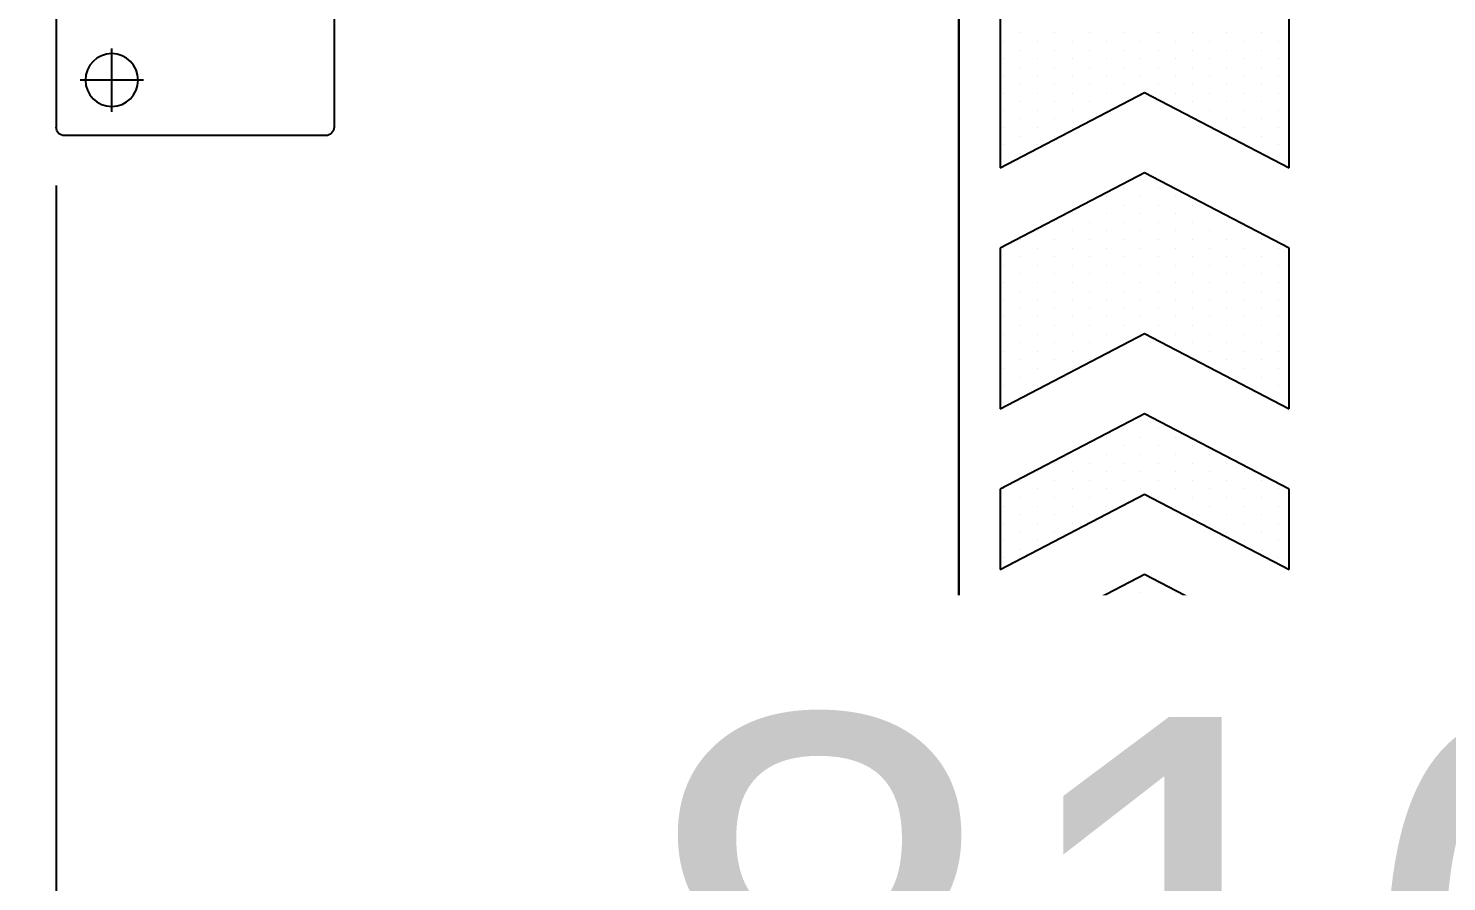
# Model space of a CAD drawing. Header units: millimetres. Extents: x 10462777 to 22643323, y 453826 to 1389191.
# Drawn here: x 11279376 to 11279886, y 584211 to 584518 of the extents above; entities that cross this region are included whole.
import ezdxf

# ---------------------------------------------------------------- set-up
doc = ezdxf.new("R2010")
doc.units = ezdxf.units.MM
doc.header["$LTSCALE"] = 200
doc.header["$MEASUREMENT"] = 0
doc.header["$PDMODE"] = 35
doc.header["$PDSIZE"] = -5
doc.linetypes.add('CENTER2', pattern=[1.125, 0.75, -0.125, 0.125, -0.125])
doc.linetypes.add('PHANTOM', pattern=[2.5, 1.25, -0.25, 0.25, -0.25, 0.25, -0.25])
doc.layers.get('0').update_dxf_attribs({"linetype": 'CONTINUOUS'})
doc.layers.get('DEFPOINTS').update_dxf_attribs({"linetype": 'CONTINUOUS'})
for name, color, linetype in [('4', 4, 'CONTINUOUS'), ('CL', 3, 'CONTINUOUS'), ('DV1_DEFAULT', 7, 'CONTINUOUS'), ('FRAME 050', 6, 'CONTINUOUS')]:
    doc.layers.add(name, color=color, linetype=linetype)
doc.layers.add('LAYOUT', color=8, linetype='CONTINUOUS', lineweight=25)
doc.styles.get("Standard").update_dxf_attribs({"font": 'SYMBOL'})
doc.dimstyles.new('DS ROBOTEC', dxfattribs={"dimscale": 0, "dimtxt": 2.5, "dimasz": 2.5, "dimexe": 0.3, "dimexo": 0.3, "dimgap": 0.5, "dimtad": 1, "dimzin": 9, "dimdsep": 46, "dimtxsty": 'Standard', "dimblk": 'OPEN', "dimcen": 0, "dimclrd": 4, "dimclre": 4, "dimclrt": 110, "dimazin": 2, "dimtm": 1.5, "dimtfac": 1, "dimtmove": 0, "dimatfit": 3, "dimldrblk": 'OPEN', "dimfxl": 1, "dimtfill": 1, "dimtolj": 1, "dimlwd": -1, "dimlwe": -1, "dimarcsym": 0})

# ---------------------------------------------------------------- blocks, each defined once
blk = doc.blocks.new('A$C1068013E')
for p, q in [((-17.33, -69.32), (-17.33, -115.53)), ((17.33, -115.53), (17.33, -69.32)), ((-17.33, -115.53), (0, -106.49)), ((0, -106.49), (17.33, -115.53)), ((0, -116.12), (-17.33, -125.16)), ((17.33, -125.16), (0, -116.12)), ((-17.33, -125.16), (-17.33, -144.41)), ((17.33, -144.41), (17.33, -125.16)), ((-17.33, -144.41), (0, -135.38)), ((0, -135.38), (17.33, -144.41)), ((0, -145), (-17.33, -154.04)), ((17.33, -154.04), (0, -145)), ((-17.33, -154.04), (-17.33, -163.67)), ((-17.33, -163.67), (0, -154.63)), ((0, -154.63), (17.33, -163.67)), ((17.33, -163.67), (17.33, -154.04)), ((0, -164.26), (-17.33, -173.29)), ((17.33, -173.29), (0, -164.26)), ((-17.33, -178.11), (0, -169.07)), ((0, -169.07), (17.33, -178.11)), ((-17.33, -173.29), (-17.33, -178.11)), ((17.33, -178.11), (17.33, -173.29))]:
    blk.add_line(p, q)
at = {"color": 3}
for p, q in [((-16.95, -100.37), (-16.95, -100.37)), ((-14.88, -99.33), (-14.88, -99.33)), ((-12.82, -100.37), (-12.82, -100.37)), ((-10.76, -99.33), (-10.76, -99.33)), ((-8.69, -100.37), (-8.69, -100.37)), ((-6.63, -99.33), (-6.63, -99.33)), ((-4.56, -100.37), (-4.56, -100.37)), ((-2.5, -99.33), (-2.5, -99.33)), ((-0.44, -100.37), (-0.44, -100.37)), ((1.63, -99.33), (1.63, -99.33)), ((3.69, -100.37), (3.69, -100.37)), ((5.75, -99.33), (5.75, -99.33)), ((7.82, -100.37), (7.82, -100.37)), ((9.88, -99.33), (9.88, -99.33)), ((11.95, -100.37), (11.95, -100.37)), ((14.01, -99.33), (14.01, -99.33)), ((16.07, -100.37), (16.07, -100.37)), ((-14.88, -101.4), (-14.88, -101.4)), ((-10.76, -101.4), (-10.76, -101.4)), ((-6.63, -101.4), (-6.63, -101.4)), ((-2.5, -101.4), (-2.5, -101.4)), ((1.63, -101.4), (1.63, -101.4)), ((5.75, -101.4), (5.75, -101.4)), ((9.88, -101.4), (9.88, -101.4)), ((14.01, -101.4), (14.01, -101.4)), ((-16.95, -102.43), (-16.95, -102.43)), ((-14.88, -103.46), (-14.88, -103.46)), ((-12.82, -102.43), (-12.82, -102.43)), ((-10.76, -103.46), (-10.76, -103.46)), ((-8.69, -102.43), (-8.69, -102.43)), ((-6.63, -103.46), (-6.63, -103.46)), ((-4.56, -102.43), (-4.56, -102.43)), ((-2.5, -103.46), (-2.5, -103.46)), ((-0.44, -102.43), (-0.44, -102.43)), ((1.63, -103.46), (1.63, -103.46)), ((3.69, -102.43), (3.69, -102.43)), ((5.75, -103.46), (5.75, -103.46)), ((7.82, -102.43), (7.82, -102.43)), ((9.88, -103.46), (9.88, -103.46)), ((11.95, -102.43), (11.95, -102.43)), ((14.01, -103.46), (14.01, -103.46)), ((16.07, -102.43), (16.07, -102.43)), ((-16.95, -104.49), (-16.95, -104.49)), ((-12.82, -104.49), (-12.82, -104.49)), ((-8.69, -104.49), (-8.69, -104.49)), ((-4.56, -104.49), (-4.56, -104.49)), ((-0.44, -104.49), (-0.44, -104.49)), ((3.69, -104.49), (3.69, -104.49)), ((7.82, -104.49), (7.82, -104.49)), ((11.95, -104.49), (11.95, -104.49)), ((16.07, -104.49), (16.07, -104.49)), ((-16.95, -106.56), (-16.95, -106.56)), ((-14.88, -105.52), (-14.88, -105.52)), ((-12.82, -106.56), (-12.82, -106.56)), ((-10.76, -105.52), (-10.76, -105.52)), ((-8.69, -106.56), (-8.69, -106.56)), ((-6.63, -105.52), (-6.63, -105.52)), ((-4.56, -106.56), (-4.56, -106.56)), ((-2.5, -105.52), (-2.5, -105.52)), ((-0.44, -106.56), (-0.44, -106.56)), ((1.63, -105.52), (1.63, -105.52)), ((3.69, -106.56), (3.69, -106.56)), ((5.75, -105.52), (5.75, -105.52)), ((7.82, -106.56), (7.82, -106.56)), ((9.88, -105.52), (9.88, -105.52)), ((11.95, -106.56), (11.95, -106.56)), ((14.01, -105.52), (14.01, -105.52)), ((16.07, -106.56), (16.07, -106.56)), ((-16.95, -108.62), (-16.95, -108.62)), ((-14.88, -107.59), (-14.88, -107.59)), ((-12.82, -108.62), (-12.82, -108.62)), ((-10.76, -107.59), (-10.76, -107.59)), ((-8.69, -108.62), (-8.69, -108.62)), ((-6.63, -107.59), (-6.63, -107.59)), ((-4.56, -108.62), (-4.56, -108.62)), ((-2.5, -107.59), (-2.5, -107.59)), ((5.75, -107.59), (5.75, -107.59)), ((7.82, -108.62), (7.82, -108.62)), ((9.88, -107.59), (9.88, -107.59)), ((11.95, -108.62), (11.95, -108.62)), ((14.01, -107.59), (14.01, -107.59)), ((16.07, -108.62), (16.07, -108.62)), ((-14.88, -109.65), (-14.88, -109.65)), ((-10.76, -109.65), (-10.76, -109.65)), ((-6.63, -109.65), (-6.63, -109.65)), ((9.88, -109.65), (9.88, -109.65)), ((14.01, -109.65), (14.01, -109.65)), ((-16.95, -110.68), (-16.95, -110.68)), ((-14.88, -111.72), (-14.88, -111.72)), ((-12.82, -110.68), (-12.82, -110.68)), ((-10.76, -111.72), (-10.76, -111.72)), ((-8.69, -110.68), (-8.69, -110.68)), ((11.95, -110.68), (11.95, -110.68)), ((14.01, -111.72), (14.01, -111.72)), ((16.07, -110.68), (16.07, -110.68)), ((-16.95, -112.75), (-16.95, -112.75)), ((-14.88, -113.78), (-14.88, -113.78)), ((-12.82, -112.75), (-12.82, -112.75)), ((14.01, -113.78), (14.01, -113.78)), ((16.07, -112.75), (16.07, -112.75)), ((-16.95, -114.81), (-16.95, -114.81)), ((16.07, -114.81), (16.07, -114.81)), ((-0.44, -116.88), (-0.44, -116.88)), ((-4.56, -118.94), (-4.56, -118.94)), ((-2.5, -117.91), (-2.5, -117.91)), ((-0.44, -118.94), (-0.44, -118.94)), ((1.63, -117.91), (1.63, -117.91)), ((3.69, -118.94), (3.69, -118.94)), ((-6.63, -119.97), (-6.63, -119.97)), ((-2.5, -119.97), (-2.5, -119.97)), ((1.63, -119.97), (1.63, -119.97)), ((5.75, -119.97), (5.75, -119.97)), ((-10.76, -122.03), (-10.76, -122.03)), ((-8.69, -121), (-8.69, -121)), ((-6.63, -122.03), (-6.63, -122.03)), ((-4.56, -121), (-4.56, -121)), ((-2.5, -122.03), (-2.5, -122.03)), ((-0.44, -121), (-0.44, -121)), ((1.63, -122.03), (1.63, -122.03)), ((3.69, -121), (3.69, -121)), ((5.75, -122.03), (5.75, -122.03)), ((7.82, -121), (7.82, -121)), ((9.88, -122.03), (9.88, -122.03)), ((-14.88, -124.1), (-14.88, -124.1)), ((-12.82, -123.07), (-12.82, -123.07)), ((-10.76, -124.1), (-10.76, -124.1)), ((-8.69, -123.07), (-8.69, -123.07)), ((-6.63, -124.1), (-6.63, -124.1)), ((-4.56, -123.07), (-4.56, -123.07)), ((-2.5, -124.1), (-2.5, -124.1)), ((-0.44, -123.07), (-0.44, -123.07)), ((1.63, -124.1), (1.63, -124.1)), ((3.69, -123.07), (3.69, -123.07)), ((5.75, -124.1), (5.75, -124.1)), ((7.82, -123.07), (7.82, -123.07)), ((9.88, -124.1), (9.88, -124.1)), ((11.95, -123.07), (11.95, -123.07)), ((14.01, -124.1), (14.01, -124.1)), ((-16.95, -125.13), (-16.95, -125.13)), ((-12.82, -125.13), (-12.82, -125.13)), ((-8.69, -125.13), (-8.69, -125.13)), ((-4.56, -125.13), (-4.56, -125.13)), ((-0.44, -125.13), (-0.44, -125.13)), ((3.69, -125.13), (3.69, -125.13)), ((7.82, -125.13), (7.82, -125.13)), ((11.95, -125.13), (11.95, -125.13)), ((16.07, -125.13), (16.07, -125.13)), ((-16.95, -127.19), (-16.95, -127.19)), ((-14.88, -126.16), (-14.88, -126.16)), ((-12.82, -127.19), (-12.82, -127.19)), ((-10.76, -126.16), (-10.76, -126.16)), ((-8.69, -127.19), (-8.69, -127.19)), ((-6.63, -126.16), (-6.63, -126.16)), ((-4.56, -127.19), (-4.56, -127.19)), ((-2.5, -126.16), (-2.5, -126.16)), ((-0.44, -127.19), (-0.44, -127.19)), ((1.63, -126.16), (1.63, -126.16)), ((3.69, -127.19), (3.69, -127.19)), ((5.75, -126.16), (5.75, -126.16)), ((7.82, -127.19), (7.82, -127.19)), ((9.88, -126.16), (9.88, -126.16)), ((11.95, -127.19), (11.95, -127.19)), ((14.01, -126.16), (14.01, -126.16)), ((16.07, -127.19), (16.07, -127.19)), ((-16.95, -129.26), (-16.95, -129.26)), ((-14.88, -128.23), (-14.88, -128.23)), ((-12.82, -129.26), (-12.82, -129.26)), ((-10.76, -128.23), (-10.76, -128.23)), ((-8.69, -129.26), (-8.69, -129.26)), ((-6.63, -128.23), (-6.63, -128.23)), ((-4.56, -129.26), (-4.56, -129.26)), ((-2.5, -128.23), (-2.5, -128.23)), ((-0.44, -129.26), (-0.44, -129.26)), ((1.63, -128.23), (1.63, -128.23)), ((3.69, -129.26), (3.69, -129.26)), ((5.75, -128.23), (5.75, -128.23)), ((7.82, -129.26), (7.82, -129.26)), ((9.88, -128.23), (9.88, -128.23)), ((11.95, -129.26), (11.95, -129.26)), ((14.01, -128.23), (14.01, -128.23)), ((16.07, -129.26), (16.07, -129.26)), ((-14.88, -130.29), (-14.88, -130.29)), ((-10.76, -130.29), (-10.76, -130.29)), ((-6.63, -130.29), (-6.63, -130.29)), ((-2.5, -130.29), (-2.5, -130.29)), ((1.63, -130.29), (1.63, -130.29)), ((5.75, -130.29), (5.75, -130.29)), ((9.88, -130.29), (9.88, -130.29)), ((14.01, -130.29), (14.01, -130.29)), ((-16.95, -131.32), (-16.95, -131.32)), ((-14.88, -132.35), (-14.88, -132.35)), ((-12.82, -131.32), (-12.82, -131.32)), ((-10.76, -132.35), (-10.76, -132.35)), ((-8.69, -131.32), (-8.69, -131.32)), ((-6.63, -132.35), (-6.63, -132.35)), ((-4.56, -131.32), (-4.56, -131.32)), ((-2.5, -132.35), (-2.5, -132.35)), ((-0.44, -131.32), (-0.44, -131.32)), ((1.63, -132.35), (1.63, -132.35)), ((3.69, -131.32), (3.69, -131.32)), ((5.75, -132.35), (5.75, -132.35)), ((7.82, -131.32), (7.82, -131.32)), ((9.88, -132.35), (9.88, -132.35)), ((11.95, -131.32), (11.95, -131.32)), ((14.01, -132.35), (14.01, -132.35)), ((16.07, -131.32), (16.07, -131.32)), ((-16.95, -133.39), (-16.95, -133.39)), ((-12.82, -133.39), (-12.82, -133.39)), ((-8.69, -133.39), (-8.69, -133.39)), ((-4.56, -133.39), (-4.56, -133.39)), ((-0.44, -133.39), (-0.44, -133.39)), ((3.69, -133.39), (3.69, -133.39)), ((7.82, -133.39), (7.82, -133.39)), ((11.95, -133.39), (11.95, -133.39)), ((16.07, -133.39), (16.07, -133.39)), ((-16.95, -135.45), (-16.95, -135.45)), ((-14.88, -134.42), (-14.88, -134.42)), ((-12.82, -135.45), (-12.82, -135.45)), ((-10.76, -134.42), (-10.76, -134.42)), ((-8.69, -135.45), (-8.69, -135.45)), ((-6.63, -134.42), (-6.63, -134.42)), ((-4.56, -135.45), (-4.56, -135.45)), ((-2.5, -134.42), (-2.5, -134.42)), ((-0.44, -135.45), (-0.44, -135.45)), ((1.63, -134.42), (1.63, -134.42)), ((3.69, -135.45), (3.69, -135.45)), ((5.75, -134.42), (5.75, -134.42)), ((7.82, -135.45), (7.82, -135.45)), ((9.88, -134.42), (9.88, -134.42)), ((11.95, -135.45), (11.95, -135.45)), ((14.01, -134.42), (14.01, -134.42)), ((16.07, -135.45), (16.07, -135.45)), ((-16.95, -137.51), (-16.95, -137.51)), ((-14.88, -136.48), (-14.88, -136.48)), ((-12.82, -137.51), (-12.82, -137.51)), ((-10.76, -136.48), (-10.76, -136.48)), ((-8.69, -137.51), (-8.69, -137.51)), ((-6.63, -136.48), (-6.63, -136.48)), ((-4.56, -137.51), (-4.56, -137.51)), ((-2.5, -136.48), (-2.5, -136.48)), ((5.75, -136.48), (5.75, -136.48)), ((7.82, -137.51), (7.82, -137.51)), ((9.88, -136.48), (9.88, -136.48)), ((11.95, -137.51), (11.95, -137.51)), ((14.01, -136.48), (14.01, -136.48)), ((16.07, -137.51), (16.07, -137.51)), ((-14.88, -138.54), (-14.88, -138.54)), ((-10.76, -138.54), (-10.76, -138.54)), ((-6.63, -138.54), (-6.63, -138.54)), ((9.88, -138.54), (9.88, -138.54)), ((14.01, -138.54), (14.01, -138.54)), ((-16.95, -139.58), (-16.95, -139.58)), ((-14.88, -140.61), (-14.88, -140.61)), ((-12.82, -139.58), (-12.82, -139.58)), ((-10.76, -140.61), (-10.76, -140.61)), ((-8.69, -139.58), (-8.69, -139.58)), ((11.95, -139.58), (11.95, -139.58)), ((14.01, -140.61), (14.01, -140.61)), ((16.07, -139.58), (16.07, -139.58)), ((-16.95, -141.64), (-16.95, -141.64)), ((-14.88, -142.67), (-14.88, -142.67)), ((-12.82, -141.64), (-12.82, -141.64)), ((14.01, -142.67), (14.01, -142.67)), ((16.07, -141.64), (16.07, -141.64)), ((-16.95, -143.7), (-16.95, -143.7)), ((16.07, -143.7), (16.07, -143.7)), ((-0.44, -145.77), (-0.44, -145.77)), ((-4.56, -147.83), (-4.56, -147.83)), ((-2.5, -146.8), (-2.5, -146.8)), ((-0.44, -147.83), (-0.44, -147.83)), ((1.63, -146.8), (1.63, -146.8)), ((3.69, -147.83), (3.69, -147.83)), ((-6.63, -148.86), (-6.63, -148.86)), ((-2.5, -148.86), (-2.5, -148.86)), ((1.63, -148.86), (1.63, -148.86)), ((5.75, -148.86), (5.75, -148.86)), ((-10.76, -150.93), (-10.76, -150.93)), ((-8.69, -149.9), (-8.69, -149.9)), ((-6.63, -150.93), (-6.63, -150.93)), ((-4.56, -149.9), (-4.56, -149.9)), ((-2.5, -150.93), (-2.5, -150.93)), ((-0.44, -149.9), (-0.44, -149.9)), ((1.63, -150.93), (1.63, -150.93)), ((3.69, -149.9), (3.69, -149.9)), ((5.75, -150.93), (5.75, -150.93)), ((7.82, -149.9), (7.82, -149.9)), ((9.88, -150.93), (9.88, -150.93)), ((-14.88, -152.99), (-14.88, -152.99)), ((-12.82, -151.96), (-12.82, -151.96)), ((-10.76, -152.99), (-10.76, -152.99)), ((-8.69, -151.96), (-8.69, -151.96)), ((-6.63, -152.99), (-6.63, -152.99)), ((-4.56, -151.96), (-4.56, -151.96)), ((-2.5, -152.99), (-2.5, -152.99)), ((-0.44, -151.96), (-0.44, -151.96)), ((1.63, -152.99), (1.63, -152.99)), ((3.69, -151.96), (3.69, -151.96)), ((5.75, -152.99), (5.75, -152.99)), ((7.82, -151.96), (7.82, -151.96)), ((9.88, -152.99), (9.88, -152.99)), ((11.95, -151.96), (11.95, -151.96)), ((14.01, -152.99), (14.01, -152.99)), ((-16.95, -154.02), (-16.95, -154.02)), ((-12.82, -154.02), (-12.82, -154.02)), ((-8.69, -154.02), (-8.69, -154.02)), ((-4.56, -154.02), (-4.56, -154.02)), ((-0.44, -154.02), (-0.44, -154.02)), ((3.69, -154.02), (3.69, -154.02)), ((7.82, -154.02), (7.82, -154.02)), ((11.95, -154.02), (11.95, -154.02)), ((16.07, -154.02), (16.07, -154.02)), ((-16.95, -156.09), (-16.95, -156.09)), ((-14.88, -155.05), (-14.88, -155.05)), ((-12.82, -156.09), (-12.82, -156.09)), ((-10.76, -155.05), (-10.76, -155.05)), ((-8.69, -156.09), (-8.69, -156.09)), ((-6.63, -155.05), (-6.63, -155.05)), ((-4.56, -156.09), (-4.56, -156.09)), ((-2.5, -155.05), (-2.5, -155.05)), ((1.63, -155.05), (1.63, -155.05)), ((3.69, -156.09), (3.69, -156.09)), ((5.75, -155.05), (5.75, -155.05)), ((7.82, -156.09), (7.82, -156.09)), ((9.88, -155.05), (9.88, -155.05)), ((11.95, -156.09), (11.95, -156.09)), ((14.01, -155.05), (14.01, -155.05)), ((16.07, -156.09), (16.07, -156.09)), ((-16.95, -158.15), (-16.95, -158.15)), ((-14.88, -157.12), (-14.88, -157.12)), ((-12.82, -158.15), (-12.82, -158.15)), ((-10.76, -157.12), (-10.76, -157.12)), ((-8.69, -158.15), (-8.69, -158.15)), ((-6.63, -157.12), (-6.63, -157.12)), ((5.75, -157.12), (5.75, -157.12)), ((7.82, -158.15), (7.82, -158.15)), ((9.88, -157.12), (9.88, -157.12)), ((11.95, -158.15), (11.95, -158.15)), ((14.01, -157.12), (14.01, -157.12)), ((16.07, -158.15), (16.07, -158.15)), ((-14.88, -159.18), (-14.88, -159.18)), ((-10.76, -159.18), (-10.76, -159.18)), ((9.88, -159.18), (9.88, -159.18)), ((14.01, -159.18), (14.01, -159.18)), ((-16.95, -160.21), (-16.95, -160.21)), ((-14.88, -161.25), (-14.88, -161.25)), ((-12.82, -160.21), (-12.82, -160.21)), ((11.95, -160.21), (11.95, -160.21)), ((14.01, -161.25), (14.01, -161.25)), ((16.07, -160.21), (16.07, -160.21)), ((-16.95, -162.28), (-16.95, -162.28)), ((16.07, -162.28), (16.07, -162.28)), ((-0.44, -166.41), (-0.44, -166.41)), ((1.63, -165.37), (1.63, -165.37)), ((3.69, -166.41), (3.69, -166.41)), ((-2.5, -167.44), (-2.5, -167.44)), ((1.63, -167.44), (1.63, -167.44)), ((5.75, -167.44), (5.75, -167.44)), ((-6.63, -169.5), (-6.63, -169.5)), ((-4.56, -168.47), (-4.56, -168.47)), ((-2.5, -169.5), (-2.5, -169.5)), ((-0.44, -168.47), (-0.44, -168.47)), ((1.63, -169.5), (1.63, -169.5)), ((3.69, -168.47), (3.69, -168.47)), ((5.75, -169.5), (5.75, -169.5)), ((7.82, -168.47), (7.82, -168.47)), ((9.88, -169.5), (9.88, -169.5)), ((-10.76, -171.56), (-10.76, -171.56)), ((-8.69, -170.53), (-8.69, -170.53)), ((-6.63, -171.56), (-6.63, -171.56)), ((-4.56, -170.53), (-4.56, -170.53)), ((3.69, -170.53), (3.69, -170.53)), ((5.75, -171.56), (5.75, -171.56)), ((7.82, -170.53), (7.82, -170.53)), ((9.88, -171.56), (9.88, -171.56)), ((11.95, -170.53), (11.95, -170.53)), ((14.01, -171.56), (14.01, -171.56)), ((-12.82, -172.6), (-12.82, -172.6)), ((-8.69, -172.6), (-8.69, -172.6)), ((7.82, -172.6), (7.82, -172.6)), ((11.95, -172.6), (11.95, -172.6)), ((-16.95, -174.66), (-16.95, -174.66)), ((-14.88, -173.63), (-14.88, -173.63)), ((-12.82, -174.66), (-12.82, -174.66)), ((-10.76, -173.63), (-10.76, -173.63)), ((9.88, -173.63), (9.88, -173.63)), ((11.95, -174.66), (11.95, -174.66)), ((14.01, -173.63), (14.01, -173.63)), ((16.07, -174.66), (16.07, -174.66)), ((-16.95, -176.72), (-16.95, -176.72)), ((-14.88, -175.69), (-14.88, -175.69)), ((14.01, -175.69), (14.01, -175.69)), ((16.07, -176.72), (16.07, -176.72))]:
    blk.add_line(p, q, dxfattribs=at)
blk = doc.blocks.new('A$C480458AB')
at = {"layer": '4'}
for p, q in [((-20, 3.2), (-20, 36.8)), ((-18.4, 3.2), (-18.4, 36.8)), ((-16.8, 40), (16.8, 40)), ((-16.8, 38.4), (16.8, 38.4)), ((18.4, 36.8), (18.4, 3.2)), ((20, 36.8), (20, 3.2)), ((16.8, 1.6), (-16.8, 1.6)), ((16.8, 0), (-16.8, 0))]:
    blk.add_line(p, q, dxfattribs=at)
for centre, radius, start, end in [((-16.8, 36.8), 3.2, 90, 180), ((-16.8, 36.8), 1.6, 90, 180), ((16.8, 36.8), 3.2, 0, 90), ((16.8, 36.8), 1.6, 0, 90), ((-16.8, 3.2), 3.2, 180, 270), ((-16.8, 3.2), 1.6, 180, 270), ((16.8, 3.2), 3.2, 270, 360), ((16.8, 3.2), 1.6, 270, 360)]:
    blk.add_arc(centre, radius, start, end, dxfattribs=at)
blk = doc.blocks.new('A$C00DD47E5')
for p, q in [((-30, 7), (-30, -87)), ((67, 10), (-27, 10)), ((70, 7), (70, -87)), ((-27, -90), (67, -90))]:
    blk.add_line(p, q)
blk.add_circle((50, -70), 9.5)
for centre, start, end in [((-27, 7), 90, 180), ((67, 7), 0, 90), ((-27, -87), 180, 270), ((67, -87), 270, 0)]:
    blk.add_arc(centre, 3, start, end)
at = {"layer": 'CL'}
for p, q in [((50, -81.4), (50, -58.6)), ((38.6, -70), (61.4, -70))]:
    blk.add_line(p, q, dxfattribs=at)
blk.add_blockref('A$C480458AB', (0, -40))
blk = doc.blocks.new('A$C4D5962A7')
at = {"xscale": -1}
blk.add_blockref('A$C00DD47E5', (-335, 40), dxfattribs=at)
blk = doc.blocks.new('A$C5D7710AE')
at = {"xscale": 3, "yscale": 3, "zscale": 3}
blk.add_blockref('A$C1068013E', (391.71, 534.32), dxfattribs=at)
at = {"layer": 'FRAME 050'}
blk.add_blockref('A$C4D5962A7', (405, 249.37), dxfattribs=at)
blk = doc.blocks.new('A$C7DA30AB0')
at = {"layer": 'DV1_DEFAULT', "color": 1, "linetype": 'CENTER2', "ltscale": 7}
for p, q in [((3025.99, 59.09, 0), (3025.99, 6051.97, 0)), ((3025.99, 5992.89, 0), (3025.99, 0, 0))]:
    blk.add_line(p, q, dxfattribs=at)
at = {"layer": 'LAYOUT', "color": 6, "linetype": 'PHANTOM'}
blk.add_circle((3030.45, 3025.99, 0), 2693.02, dxfattribs=at)
blk = doc.blocks.new('_OPEN')
at = {"color": 0, "linetype": 'ByBlock'}
for p, q in [((-1, 0.1667), (0, 0)), ((0, 0), (-1, -0.1667)), ((0, 0), (-1, 0))]:
    blk.add_line(p, q, dxfattribs=at)
blk = doc.blocks.new('*D253')
at = {"color": 4, "linetype": 'ByBlock', "ltscale": 10, "transparency": 16777216}
for p, q in [((11279385.58, 584461.5), (11279385.58, 584001.41)), ((11280195.58, 584461.5), (11280195.58, 584001.41)), ((11280020.58, 584022.41), (11279560.58, 584022.41))]:
    blk.add_line(p, q, dxfattribs=at)
at = {"layer": 'DEFPOINTS', "color": 0, "ltscale": 10, "transparency": 16777216}
for p in [(11279385.58, 584482.5, 0), (11280195.58, 584482.5, 0), (11279385.58, 584022.41)]:
    blk.add_point(p, dxfattribs=at)
at = {"color": 4, "ltscale": 10, "transparency": 16777216, "xscale": 175, "yscale": 175, "zscale": 175, "rotation": 180}
blk.add_blockref('_OPEN', (11279385.58, 584022.41), dxfattribs=at)
at = {"color": 4, "ltscale": 10, "transparency": 16777216, "xscale": 175, "yscale": 175, "zscale": 175}
blk.add_blockref('_OPEN', (11280195.58, 584022.41), dxfattribs=at)
at = {"color": 110, "ltscale": 10, "transparency": 16777216, "insert": (11279790.58, 584181.67), "char_height": 175, "attachment_point": 5, "bg_fill": 3, "box_fill_scale": 1.25, "bg_fill_color": 256, "bg_fill_true_color": 13158600, "bg_fill_transparency": 0}
blk.add_mtext('\\A1;810', dxfattribs=at)
blk = doc.blocks.new('*D254')
at = {"color": 4, "linetype": 'ByBlock', "ltscale": 10, "transparency": 16777216}
for p, q in [((11279385.58, 584440.5), (11279385.58, 584001.41)), ((11279253.74, 584434.42), (11279253.74, 584001.41)), ((11279078.74, 584022.41), (11278377.94, 584022.41)), ((11279385.58, 584022.41), (11279253.74, 584022.41)), ((11279560.58, 584022.41), (11279735.58, 584022.41))]:
    blk.add_line(p, q, dxfattribs=at)
at = {"layer": 'DEFPOINTS', "color": 0, "ltscale": 10, "transparency": 16777216}
for p in [(11279385.58, 584461.5), (11279253.74, 584455.42, 0), (11279253.74, 584022.41)]:
    blk.add_point(p, dxfattribs=at)
at = {"color": 4, "ltscale": 10, "transparency": 16777216, "xscale": 175, "yscale": 175, "zscale": 175}
blk.add_blockref('_OPEN', (11279253.74, 584022.41), dxfattribs=at)
at = {"color": 4, "ltscale": 10, "transparency": 16777216, "xscale": 175, "yscale": 175, "zscale": 175, "rotation": 180}
blk.add_blockref('_OPEN', (11279385.58, 584022.41), dxfattribs=at)
at = {"color": 110, "ltscale": 10, "transparency": 16777216, "insert": (11278621.24, 584181.67), "char_height": 175, "attachment_point": 5, "bg_fill": 3, "box_fill_scale": 1.25, "bg_fill_color": 256, "bg_fill_true_color": 13158600, "bg_fill_transparency": 0}
blk.add_mtext('\\A1;132', dxfattribs=at)

msp = doc.modelspace()

# ---------------------------------------------------------------- block references
at = {"ltscale": 10}
for name, p in [('A$C7DA30AB0', (11276684.40366, 580408.4363, 0)), ('A$C5D7710AE', (11279385.57577, 584280.12252, 0))]:
    msp.add_blockref(name, p, dxfattribs=at)

# ---------------------------------------------------------------- next in the draw order: dimensions: what is measured, and where the dimension line sits
dim = msp.add_linear_dim(base=(11279385.57571, 584022.40798, 0), p1=(11280195.57571, 584482.49605, 0), p2=(11279385.57571, 584482.49605, 0), dimstyle='DS ROBOTEC', override={"dimscale": 70, "dimgap": 1, "dimarcsym": 1}, dxfattribs=at)
dim.commit()
dim.dimension.update_dxf_attribs({"geometry": '*D253', "text_midpoint": (11279790.57571, 584181.67438, 0)})

# ---------------------------------------------------------------- next in the draw order: dimensions: what is measured, and where the dimension line sits
dim = msp.add_linear_dim(base=(11279253.73985, 584022.40798, 0), p1=(11279385.57571, 584461.49605, 0), p2=(11279253.73985, 584455.42308, 0), dimstyle='DS ROBOTEC', override={"dimscale": 70, "dimgap": 1, "dimdec": 0, "dimarcsym": 1}, dxfattribs=at)
dim.commit()
dim.dimension.update_dxf_attribs({"geometry": '*D254', "text_midpoint": (11278621.23985, 584022.40798, 0), "dimtype": 160})

doc.saveas('drawing.dxf')
